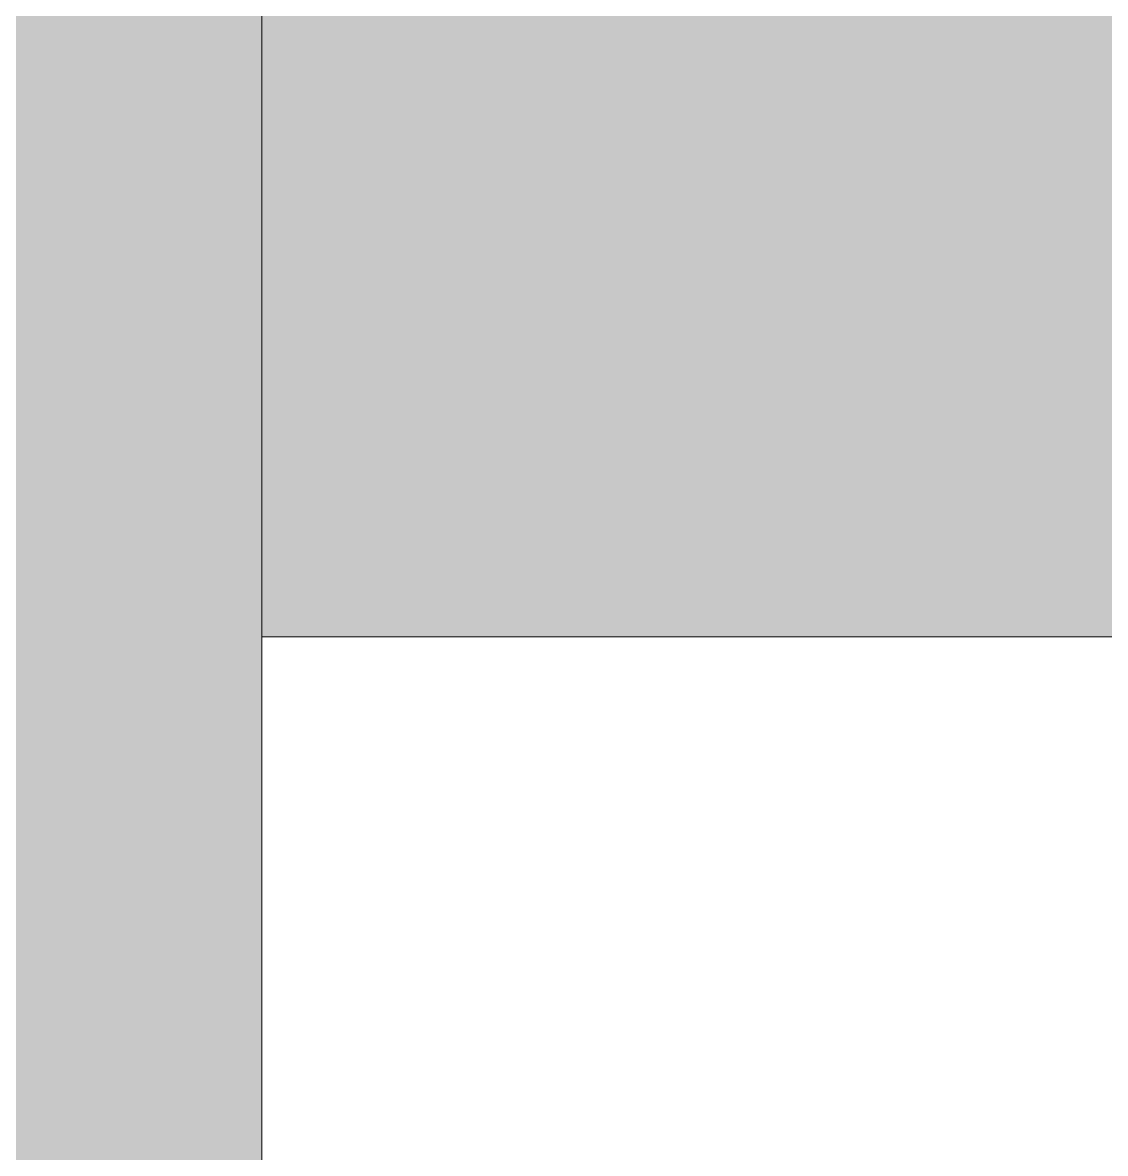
# Model space of a CAD drawing. Header units: inches. Extents: x -4110 to -1807, y 9775 to 11251.
# Drawn here: x -3485.267 to -3484.506, y 10025.252 to 10026.046 of the extents above; entities that cross this region are included whole.
import ezdxf

# ---------------------------------------------------------------- set-up
doc = ezdxf.new("R2010")
doc.units = ezdxf.units.IN
doc.header["$MEASUREMENT"] = 0
for name, color, linetype, lineweight in [('0-1', 7, 'Continuous', 5), ('0-2', 10, 'Continuous', 18), ('A-DOOR-1', 7, 'Continuous', 9), ('A-DOOR-5', 254, 'Continuous', 18), ('A-DOOR-FRAM-1', 254, 'Continuous', 18), ('A-DOOR-FRAM-2', 7, 'Continuous', 9)]:
    doc.layers.add(name, color=color, linetype=linetype, lineweight=lineweight)

# ---------------------------------------------------------------- blocks, each defined once
blk = doc.blocks.new('SLIDING - FLUSH - TRIPLE PANEL - SLIDING - FLUSH - 7-0 x 6-8-3853471-ENLARGED RCP - 3RD FLOOR PLAN - WEST')
at = {"layer": 'A-DOOR-5'}
blk.add_hatch(color=256, dxfattribs=at).paths.add_polyline_path([(44.75, -2.5), (42.25, -2.5), (42.25, -3.25), (44.75, -3.25)], flags=0)
at = {"layer": 'A-DOOR-FRAM-1'}
blk.add_hatch(color=256, dxfattribs=at).paths.add_polyline_path([(43, 2.125), (43, 2.25), (42, 2.25), (42, -2.5), (43, -2.5), (43, 1.625)], flags=0)
at = {"layer": 'A-DOOR-1'}
blk.add_line((42.25, -2.5), (44.75, -2.5), dxfattribs=at)
at = {"layer": 'A-DOOR-FRAM-2'}
for p, q in [((43, 2.25), (43, -2.5)), ((43, -2.5), (42, -2.5))]:
    blk.add_line(p, q, dxfattribs=at)
blk = doc.blocks.new('CTR - 1st Phase - Unit Layouts_rvt-1-ENLARGED RCP - 3RD FLOOR PLAN - WEST')
at = {"layer": '0-2', "rotation": 270}
blk.add_blockref('SLIDING - FLUSH - TRIPLE PANEL - SLIDING - FLUSH - 7-0 x 6-8-3853471-ENLARGED RCP - 3RD FLOOR PLAN - WEST', (-3482.59874, 10068.6144), dxfattribs=at)

msp = doc.modelspace()

# ---------------------------------------------------------------- block references
at = {"layer": '0-1'}
msp.add_blockref('CTR - 1st Phase - Unit Layouts_rvt-1-ENLARGED RCP - 3RD FLOOR PLAN - WEST', (0, 0), dxfattribs=at)

doc.saveas('drawing.dxf')
